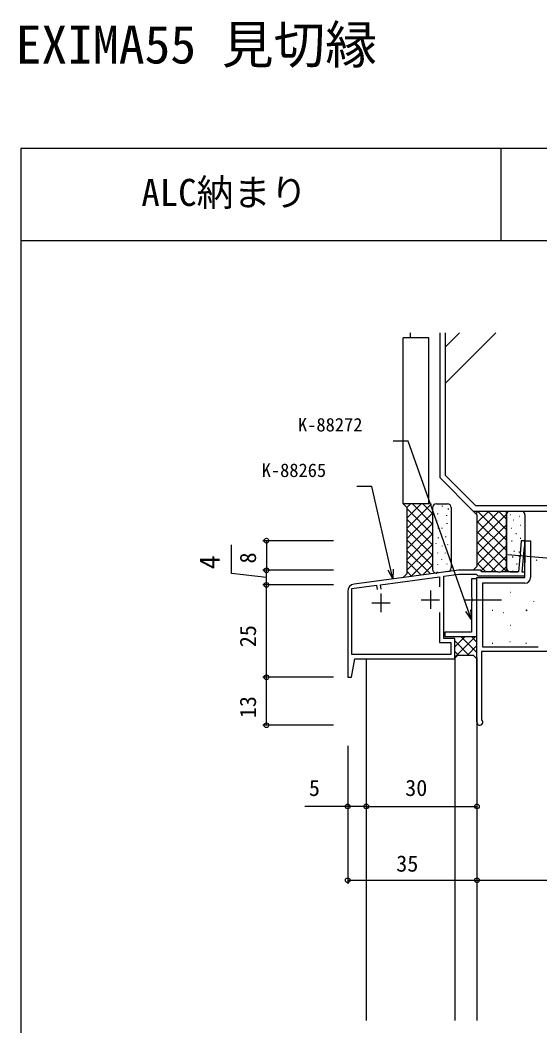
# Model space of a CAD drawing. Units: millimetres on the paper. Extents: x -437 to 438, y -233 to 230.
# Drawn here: x -437 to -296.3, y -42.2 to 230.3 of the extents above; entities that cross this region are included whole.
import ezdxf
from ezdxf.enums import TextEntityAlignment as Align

# ---------------------------------------------------------------- set-up
doc = ezdxf.new("R2010")
doc.units = ezdxf.units.MM
for name, color, linetype in [('0-1_USER1', 3, 'Continuous'), ('0-2_YKK_11', 7, 'Continuous'), ('0-3_YKK_11E', 7, 'Continuous'), ('0-4_YKK_12', 2, 'Continuous'), ('0-5_YKK_13', 4, 'Continuous'), ('0-6_YKK_D', 6, 'Continuous'), ('0-7_YKK_ZWAK', 7, 'Continuous'), ('0-8_YSS_K', 3, 'Continuous'), ('0-9_YSS_KE', 3, 'Continuous')]:
    doc.layers.add(name, color=color, linetype=linetype)
doc.styles.add('ＭＳ ゴシック', font='')
doc.styles.get('ＭＳ ゴシック').set_extended_font_data('MS Gothic')

msp = doc.modelspace()

# ---------------------------------------------------------------- linework, layer by layer
at = {"layer": '0-2_YKK_11'}
for p, q in [((-301.536, 85.536), (-301.584, 84.988)), ((-318.33, 81.273), (-346.594, 77.504)), ((-307.605, 80.753), (-307.788, 80.873)), ((-307.055, 80.753), (-307.605, 80.753)), ((-306.872, 80.873), (-307.055, 80.753)), ((-339.33, 74.916), (-339.33, 69.916)), ((-325.93, 75.773), (-325.93, 70.773)), ((-341.83, 72.416), (-336.83, 72.416)), ((-328.43, 73.273), (-323.43, 73.273))]:
    msp.add_line(p, q, dxfattribs=at)
for points in [[(-313.33, 79.973), (-313.13, 79.773), (-300.33, 79.773), (-300.33, 80.773), (-301.07, 80.773), (-300.464, 87.69), (-300.398, 87.823), (-300.33, 87.973), (-300.33, 89.273), (-301.33, 89.273), (-301.64, 85.729), (-301.536, 85.536)], [(-301.584, 84.988), (-301.72, 84.816), (-302.065, 80.873), (-306.872, 80.873)], [(-348.33, 75.522), (-348.33, 52.273), (-347.33, 52.273), (-346.448, 57.273), (-319.33, 57.273), (-319.33, 62.773), (-322.33, 62.773), (-322.33, 79.63), (-318.257, 80.173), (-313.53, 80.173), (-313.33, 79.973)], [(-339.274, 76.156), (-339.433, 77.349), (-323.43, 79.483), (-323.43, 76.732)], [(-307.788, 80.873), (-312.03, 80.873), (-312.23, 81.073), (-312.43, 81.273), (-318.33, 81.273)], [(-323.43, 69.813), (-323.43, 61.673), (-320.43, 61.673), (-320.43, 58.473), (-347.23, 58.473), (-347.23, 76.31), (-340.523, 77.204), (-340.364, 76.011)]]:
    msp.add_lwpolyline(points, dxfattribs=at)
msp.add_lwpolyline([(-313.33, 63.273), (-313.33, 78.973), (-314.83, 78.973), (-314.83, 73.943), (-314.687, 73.752), (-314.687, 72.793), (-314.83, 72.602), (-314.83, 64.473), (-322.03, 64.473), (-322.03, 63.273)], close=True, dxfattribs=at)
msp.add_arc((-346.33, 75.522), 2, 97.59465, 180.00002, dxfattribs=at)
at = {"layer": '0-3_YKK_11E'}
for points in [[(-313.342, 40.073), (-313.342, 79.273), (-300.342, 79.273), (-300.342, 89.273), (-298.842, 89.273), (-298.842, 79.273)], [(-300.342, 77.773), (-311.842, 77.773), (-311.842, 60.473), (-296.74, 60.473)], [(-293.942, 40.373), (-293.942, 59.273), (-312.142, 59.273), (-312.142, 40.921), (-312.033, 40.69)]]:
    msp.add_lwpolyline(points, dxfattribs=at)
for centre, radius, start, end in [((-300.342, 79.273), 1.5, 270.00001, 359.99999), ((-312.542, 40.073), 0.8, 179.99998, 50.47879)]:
    msp.add_arc(centre, radius, start, end, dxfattribs=at)
at = {"layer": '0-4_YKK_12'}
for p, q in [((-343.33, 57.273), (-343.33, -40.695)), ((-319.33, 57.573), (-319.33, -40.695)), ((-313.33, 57.573), (-313.33, -40.695))]:
    msp.add_line(p, q, dxfattribs=at)
at = {"layer": '0-5_YKK_13'}
for p, q in [((-304.944, 85.558), (-293.453, 84.553)), ((-316.499, 73.273), (-306.68, 73.273))]:
    msp.add_line(p, q, dxfattribs=at)
at = {"layer": '0-6_YKK_D'}
for p, q in [((-352.142, 89.273), (-371.342, 89.273)), ((-370.342, 89.273), (-370.342, 81.273)), ((-352.142, 81.273), (-371.342, 81.273)), ((-352.142, 81.27), (-371.342, 81.27)), ((-370.342, 77.273), (-370.342, 81.27)), ((-352.142, 77.273), (-371.342, 77.273)), ((-352.142, 77.273), (-371.342, 77.273)), ((-370.342, 52.273), (-370.342, 77.273)), ((-352.142, 52.273), (-371.342, 52.273)), ((-352.142, 52.273), (-371.342, 52.273)), ((-370.342, 39.273), (-370.342, 52.273)), ((-352.142, 39.273), (-371.342, 39.273)), ((-348.33, 33.661), (-348.33, 16.273)), ((-348.33, 33.661), (-348.33, -3.727)), ((-343.33, 17.273), (-313.33, 17.273)), ((-348.33, -2.727), (-313.33, -2.727)), ((-313.33, -2.727), (-213.33, -2.727))]:
    msp.add_line(p, q, dxfattribs=at)
for points in [[(-314.83, 67.921), (-315.681, 70.325), (-331.95, 116.258), (-336, 116.258)], [(-336.104, 78.903), (-336.668, 81.389), (-341.783, 103.924), (-345.833, 103.924)], [(-370.342, 79.271), (-379.842, 80.421), (-379.842, 88.151)], [(-336.002, 81.541), (-336.104, 78.903), (-337.334, 81.238)], [(-315.037, 70.553), (-314.83, 67.921), (-316.325, 70.096)], [(-343.33, 17.273), (-348.33, 17.273), (-359.907, 17.273)]]:
    msp.add_lwpolyline(points, dxfattribs=at)
for centre in [(-370.342, 89.273), (-370.342, 81.273), (-370.342, 81.27), (-370.342, 77.273), (-370.342, 77.273), (-370.342, 52.273), (-370.342, 52.273), (-370.342, 39.273), (-348.33, 17.273), (-343.33, 17.273), (-343.33, 17.273), (-313.33, 17.273), (-348.33, -2.727), (-313.33, -2.727), (-313.33, -2.727)]:
    msp.add_circle(centre, 0.637, dxfattribs=at)
at = {"layer": '0-7_YKK_ZWAK'}
for p, q in [((-436.9, 195.545), (-436.9, -232.955)), ((438.1, 195.545), (-436.9, 195.545)), ((-306.9, 195.545), (-306.9, 170.545)), ((438.1, 170.545), (-436.9, 170.545))]:
    msp.add_line(p, q, dxfattribs=at)
at = {"layer": '0-8_YSS_K'}
for p, q in [((-321.83, 106.894), (-321.83, 145.545)), ((-321.83, 131.912), (-308.197, 145.545)), ((-321.83, 141.812), (-318.097, 145.545)), ((-321.83, 106.894), (-313.709, 98.773)), ((-333.328, 99.273), (-332.328, 98.273)), ((-325.642, 99.273), (-332.328, 92.587)), ((-328.47, 99.273), (-332.328, 95.415)), ((-331.298, 99.273), (-332.328, 98.243)), ((-332.328, 98.273), (-332.328, 80.273)), ((-330.813, 99.273), (-325.328, 93.788)), ((-327.985, 99.273), (-325.328, 96.616)), ((-325.328, 98.273), (-325.328, 81.482)), ((-324.328, 99.273), (-321.328, 99.273)), ((-322.747, 98.694), (-322.747, 98.494)), ((-320.328, 98.273), (-320.328, 81.882)), ((-332.328, 97.959), (-325.328, 90.959)), ((-325.328, 96.758), (-332.328, 89.758)), ((-324.013, 96.611), (-324.013, 96.411)), ((-321.603, 96.202), (-321.603, 96.002)), ((-321.153, 97.959), (-321.153, 97.759)), ((-314.33, 97.273), (-313.33, 96.273)), ((-313.644, 96.586), (-312.958, 97.273)), ((-313.33, 91.243), (-307.301, 97.273)), ((-313.33, 94.072), (-310.129, 97.273)), ((-313.33, 88.415), (-305.33, 96.415)), ((-313.33, 88.415), (-305.33, 96.415)), ((-313.33, 96.273), (-313.33, 82.273)), ((-313.188, 97.273), (-305.33, 89.415)), ((-310.36, 97.273), (-305.33, 92.243)), ((-307.531, 97.273), (-305.33, 95.072)), ((-305.33, 80.873), (-305.33, 97.273)), ((-305.33, 96.273), (-305.33, 80.873)), ((-304.33, 97.273), (-301.33, 97.273)), ((-304.291, 96.321), (-304.191, 96.321)), ((-304.291, 96.321), (-304.191, 96.321)), ((-301.831, 95.894), (-301.731, 95.894)), ((-300.33, 96.273), (-300.33, 83.273)), ((-332.328, 95.131), (-325.328, 88.131)), ((-325.328, 93.93), (-332.328, 86.93)), ((-324.299, 94.772), (-324.299, 94.572)), ((-323.809, 92.729), (-323.809, 92.529)), ((-322.828, 92.729), (-322.828, 92.529)), ((-321.521, 93.996), (-321.521, 93.796)), ((-313.33, 94.586), (-305.33, 86.586)), ((-313.33, 85.586), (-305.33, 93.586)), ((-303.97, 92.687), (-303.87, 92.687)), ((-303.435, 94.932), (-303.335, 94.932)), ((-301.51, 93.435), (-301.41, 93.435)), ((-332.328, 92.302), (-325.328, 85.302)), ((-325.328, 91.101), (-332.328, 84.101)), ((-323.85, 90.114), (-323.85, 89.914)), ((-321.848, 90.441), (-321.848, 90.241)), ((-313.33, 91.758), (-305.33, 83.758)), ((-313.33, 82.758), (-305.33, 90.758)), ((-305.36, 92.273), (-305.33, 92.243)), ((-302.842, 91.203), (-302.642, 91.203)), ((-301.655, 89.941), (-301.455, 89.941)), ((-332.328, 89.474), (-325.328, 82.474)), ((-325.328, 88.273), (-332.328, 81.273)), ((-324.473, 88.538), (-324.473, 88.438)), ((-324.473, 88.538), (-324.473, 88.438)), ((-322.796, 87.867), (-322.796, 87.767)), ((-321.287, 88.258), (-321.287, 88.158)), ((-313.33, 88.929), (-305.33, 80.929)), ((-312.236, 81.024), (-305.33, 87.929)), ((-303.955, 89.199), (-303.755, 89.199)), ((-332.328, 86.645), (-325.94, 80.258)), ((-325.328, 85.444), (-331.218, 79.554)), ((-324.026, 86.021), (-324.026, 85.921)), ((-321.902, 86.021), (-321.902, 85.921)), ((-313.33, 86.101), (-308.102, 80.873)), ((-309.559, 80.873), (-305.33, 85.101)), ((-303.76, 84.935), (-303.56, 84.935)), ((-303.362, 86.453), (-303.162, 86.453)), ((-302.026, 86.23), (-301.826, 86.23)), ((-301.979, 85.083), (-301.779, 85.083)), ((-332.328, 83.817), (-328.436, 79.925)), ((-325.328, 82.616), (-327.955, 79.989)), ((-323.939, 82.76), (-323.939, 82.86)), ((-322.822, 84.192), (-322.822, 84.292)), ((-321.391, 82.939), (-321.391, 83.039)), ((-313.33, 82.273), (-314.33, 81.273)), ((-313.33, 83.273), (-310.93, 80.873)), ((-306.73, 80.873), (-305.33, 82.273)), ((-302.647, 83.005), (-302.447, 83.005)), ((-297.323, 83.885), (-297.073, 84.051)), ((-333.328, 79.273), (-332.328, 80.273)), ((-332.328, 80.989), (-330.932, 79.592)), ((-321.196, 80.89), (-324.196, 80.49)), ((-323.984, 80.747), (-323.984, 80.847)), ((-323.984, 80.747), (-323.984, 80.847)), ((-321.57, 80.792), (-321.57, 80.892)), ((-304.33, 80.873), (-302.292, 80.873)), ((-303.76, 81.002), (-303.56, 81.002)), ((-308.14, 77.663), (-308.111, 77.673)), ((-304.375, 75.325), (-304.225, 75.325)), ((-297.972, 72.741), (-297.944, 72.751)), ((-309.22, 70.48), (-309.07, 70.48)), ((-306.202, 69.827), (-306.173, 69.837)), ((-300.1, 70.48), (-299.95, 70.48)), ((-299.976, 70.375), (-299.726, 70.541)), ((-304.375, 66.355), (-304.225, 66.355)), ((-319.33, 60.51), (-316.567, 63.273)), ((-319.33, 57.681), (-313.739, 63.273)), ((-313.33, 58.931), (-317.672, 63.273)), ((-313.33, 61.759), (-314.843, 63.273)), ((-315.5, 58.273), (-319.33, 62.102)), ((-315.91, 58.273), (-313.33, 60.853)), ((-309.22, 61.51), (-309.07, 61.51)), ((-304.405, 61.94), (-304.377, 61.95)), ((-300.1, 61.51), (-299.95, 61.51)), ((-319.418, 57.36), (-318.505, 58.273)), ((-318.328, 58.273), (-319.33, 59.274)), ((-318.505, 58.273), (-314.33, 58.273)), ((-314.33, 58.273), (-313.33, 57.273))]:
    msp.add_line(p, q, dxfattribs=at)
msp.add_lwpolyline([(-313.709, 98.773), (-232.951, 98.773), (-224.83, 106.894)], dxfattribs=at)
for centre, start, end in [((-324.328, 98.273), 89.99998, 179.99998), ((-321.328, 98.273), 359.99998, 89.99998), ((-304.33, 96.273), 90, 180), ((-301.33, 96.273), 0, 90), ((-321.328, 81.882), 277.59464, 359.99999), ((-304.33, 81.873), 180, 270), ((-324.328, 81.482), 179.99999, 277.59464)]:
    msp.add_arc(centre, 1, start, end, dxfattribs=at)
at = {"layer": '0-9_YSS_KE'}
for p, q in [((-331.328, 144.273), (-331.328, 145.545)), ((-323.33, 106.273), (-323.33, 145.545)), ((-326.328, 144.273), (-333.328, 144.273)), ((-333.328, 99.273), (-333.328, 144.273)), ((-326.328, 99.273), (-326.328, 144.273)), ((-323.33, 106.273), (-314.33, 97.273)), ((-326.328, 99.273), (-333.328, 99.273)), ((-314.33, 97.273), (-232.33, 97.273))]:
    msp.add_line(p, q, dxfattribs=at)

# ---------------------------------------------------------------- texts
at = {"layer": '0-1_USER1', "style": 'ＭＳ ゴシック'}
for s, height, p in [('EXIMA55 見切縁', 10.26, (-438.249, 215.483)), ('ALC納まり', 7.331, (-404.216, 177.761))]:
    msp.add_text(s, height=height, dxfattribs=at).set_placement(p, align=Align.BOTTOM_LEFT)
at = {"layer": '0-6_YKK_D', "style": 'ＭＳ ゴシック'}
for s, height, p in [('K-88272', 3.666, (-361.795, 117.758)), ('K-88265', 3.666, (-371.629, 105.424)), ('5', 4.399, (-358.85, 18.773)), ('30', 4.399, (-332.762, 18.773)), ('35', 4.399, (-335.193, -1.727))]:
    msp.add_text(s, height=height, dxfattribs=at).set_placement(p, align=Align.BOTTOM_LEFT)
for s, height, p in [('4', 5.499, (-381.342, 81.538)), ('8', 4.399, (-371.842, 83.091)), ('25', 4.399, (-371.842, 60.409)), ('13', 4.399, (-371.842, 41.17))]:
    msp.add_text(s, height=height, rotation=90, dxfattribs=at).set_placement(p, align=Align.BOTTOM_LEFT)

doc.saveas('drawing.dxf')
